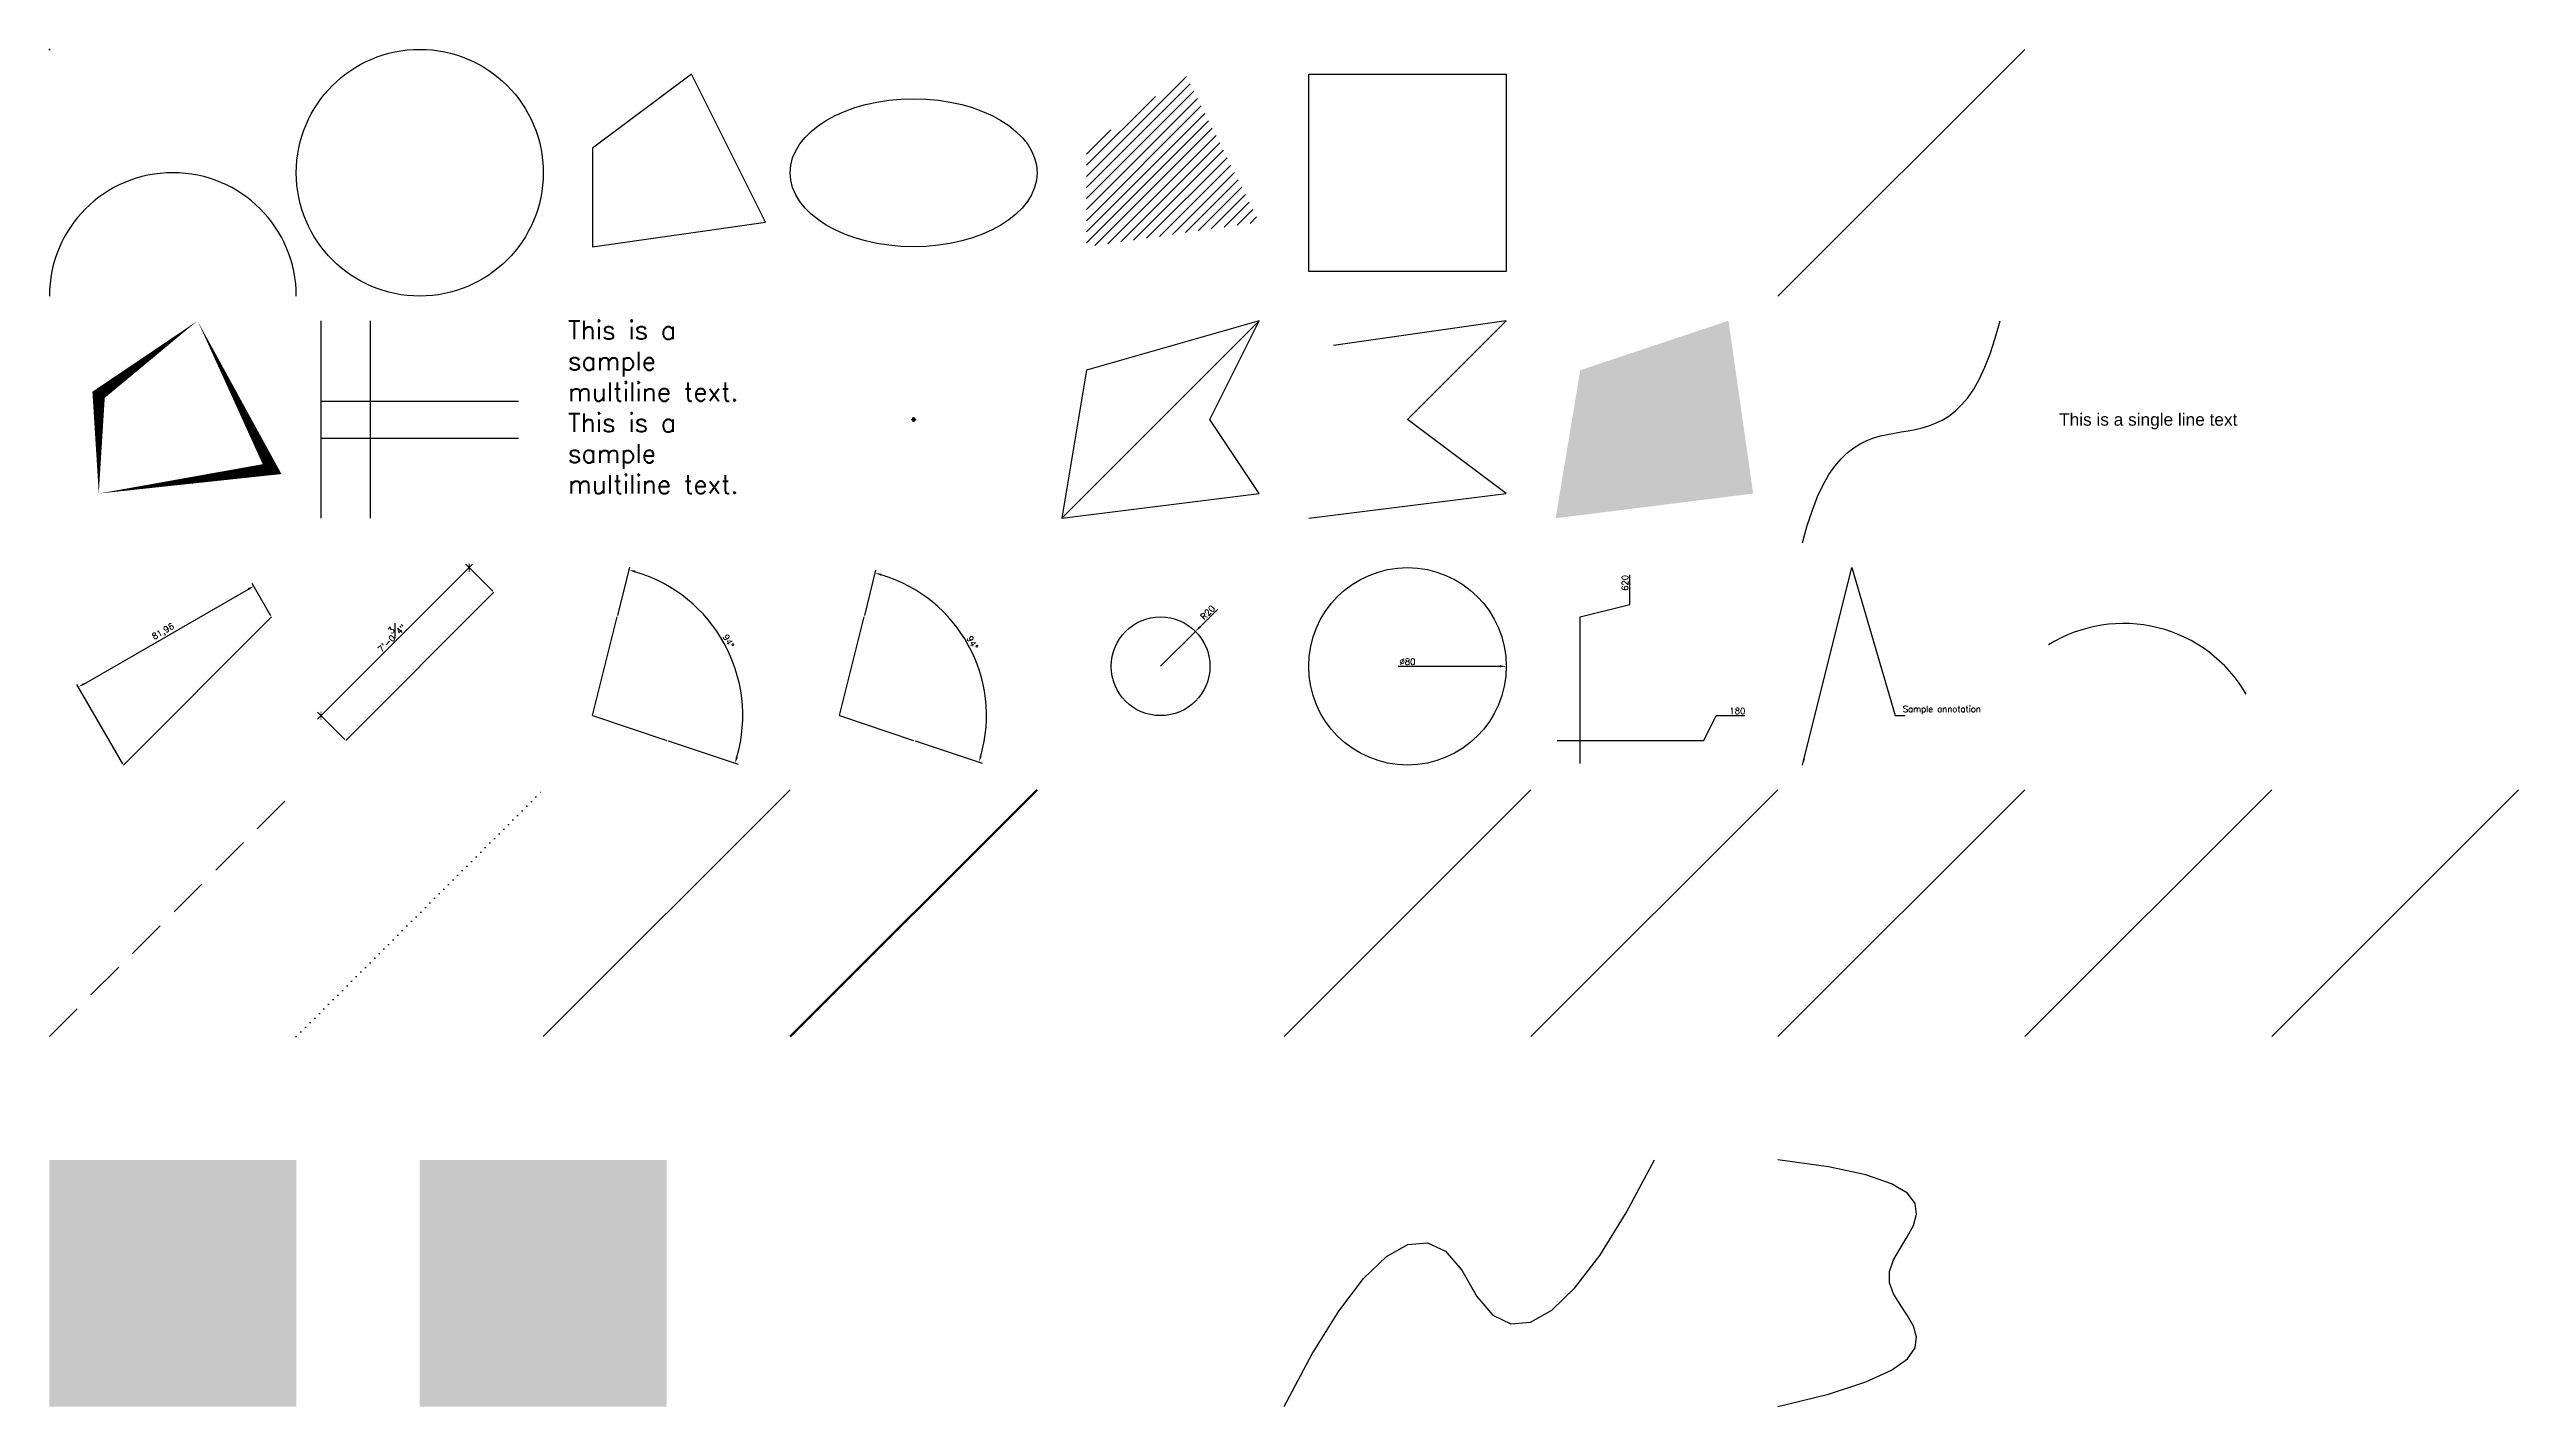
# Model space of a CAD drawing. Header units: millimetres. Extents: x 0 to 1000, y -450 to 100.
import ezdxf
from ezdxf.enums import TextEntityAlignment as Align

# ---------------------------------------------------------------- set-up
doc = ezdxf.new("R2010")
doc.units = ezdxf.units.MM
doc.header["$PDMODE"] = 66
for name, pattern in [('BATTING', [2.54254, 0.00254, -2.54]), ('DASHED', [19.05, 12.7, -6.35]), ('DOT', [6.35, 0, -6.35])]:
    doc.linetypes.add(name, pattern=pattern)
doc.layers.add('ConstructionLines', color=252, linetype='DOT', lineweight=35)
for name, color, linetype in [('EntityProperties', 161, 'Continuous'), ('Groups', 132, 'Continuous'), ('Layer1', 40, 'Continuous'), ('Layer2', 65, 'Continuous')]:
    doc.layers.add(name, color=color, linetype=linetype)
doc.styles.add('MyTextStyle', font='')
doc.styles.get("Standard").update_dxf_attribs({"font": 'simplex.shx'})
doc.styles.get('MyTextStyle').set_extended_font_data('Arial')
doc.linetypes.add('GAS_LINE', pattern='A,12.7,-5.08,["GAS",Standard,S=2.54,R=0,X=-2.54,Y=-1.27],-6.35', length=24.13)
doc.dimstyles.new('ISO-25', dxfattribs={"dimtxt": 2.5, "dimasz": 2.5, "dimexe": 1.25, "dimexo": 0.625, "dimtad": 1, "dimtxsty": 'Standard', "dimcen": 2.5, "dimadec": 0, "dimazin": 3, "dimtfac": 1, "dimtmove": 0, "dimatfit": 3, "dimfxl": 1, "dimarcsym": 0})
picture_1 = doc.add_image_def('image1.jpg', size_in_pixel=(260, 260))

# ---------------------------------------------------------------- blocks, each defined once
blk = doc.blocks.new('*D18')
at = {"layer": 'Defpoints', "color": 0, "transparency": 16777216}
for p in [(82.8, -117.5), (90, -130), (30, -190)]:
    blk.add_point(p, dxfattribs=at)
at = {"layer": 'Layer1', "color": 0, "lineweight": -2, "transparency": 16777216}
for p, q in [((13.9, -157.2), (80.6, -118.7)), ((89.7, -129.5), (82.1, -116.4)), ((29.7, -189.5), (11.1, -157.4))]:
    blk.add_line(p, q, dxfattribs=at)
at = {"layer": 'Layer1', "color": 0, "transparency": 16777216}
for points in [[(80.4, -118.3), (80.8, -119.1), (82.8, -117.5)], [(13.7, -156.8), (14.1, -157.5), (11.8, -158.4)]]:
    blk.add_solid(points, dxfattribs=at)
at = {"layer": 'Layer1', "color": 0, "transparency": 16777216, "insert": (46.2, -136.1), "char_height": 2.5, "attachment_point": 5, "rotation": 30}
blk.add_mtext('81,96', dxfattribs=at)
blk = doc.blocks.new('*D19')
at = {"layer": 'Defpoints', "color": 0, "transparency": 16777216}
for p in [(230, -130), (279.3, -156.3), (220, -170), (250, -180)]:
    blk.add_point(p, dxfattribs=at)
at = {"layer": 'Layer1', "color": 0, "lineweight": -2, "transparency": 16777216}
for p, q in [((230.2, -129.4), (235.1, -109.8)), ((250.6, -180.2), (278.9, -189.6))]:
    blk.add_line(p, q, dxfattribs=at)
blk.add_arc((220, -170), 60.8, 343.9201, 73.6087, dxfattribs=at)
at = {"layer": 'Layer1', "color": 0, "transparency": 16777216}
for points in [[(237.1, -112), (237.3, -111.2), (234.8, -111)], [(278.8, -187), (278, -186.7), (277.7, -189.2)]]:
    blk.add_solid(points, dxfattribs=at)
at = {"layer": 'Layer1', "color": 0, "transparency": 16777216, "insert": (275, -139.8), "char_height": 2.5, "attachment_point": 5, "rotation": 298.7644}
blk.add_mtext('94°', dxfattribs=at)
blk = doc.blocks.new('*D20')
at = {"layer": 'Defpoints', "color": 0, "transparency": 16777216}
for p in [(330, -130), (378, -156.6), (320, -170), (320, -170), (350, -180)]:
    blk.add_point(p, dxfattribs=at)
at = {"layer": 'Layer1', "color": 0, "lineweight": -2, "transparency": 16777216}
for p, q in [((330.2, -129.4), (334.7, -111)), ((350.6, -180.2), (377.7, -189.2))]:
    blk.add_line(p, q, dxfattribs=at)
blk.add_arc((320, -170), 59.5, 343.9706, 73.5582, dxfattribs=at)
at = {"layer": 'Layer1', "color": 0, "transparency": 16777216}
for points in [[(336.7, -113.3), (337, -112.5), (334.4, -112.2)], [(377.6, -186.6), (376.8, -186.3), (376.5, -188.8)]]:
    blk.add_solid(points, dxfattribs=at)
at = {"layer": 'Layer1', "color": 0, "transparency": 16777216, "insert": (373.8, -140.4), "char_height": 2.5, "attachment_point": 5, "rotation": 298.7644}
blk.add_mtext('94°', dxfattribs=at)
blk = doc.blocks.new('*D21')
at = {"layer": 'Defpoints', "color": 0, "transparency": 16777216}
for p in [(464.1, -135.9), (450, -150)]:
    blk.add_point(p, dxfattribs=at)
at = {"layer": 'Layer1', "color": 0, "lineweight": -2, "transparency": 16777216}
for p, q in [((473.2, -126.8), (465.9, -134.1)), ((450, -150), (464.1, -135.9))]:
    blk.add_line(p, q, dxfattribs=at)
at = {"layer": 'Layer1', "color": 0, "transparency": 16777216}
blk.add_solid([(465.6, -133.8), (466.2, -134.4), (464.1, -135.9)], dxfattribs=at)
at = {"layer": 'Layer1', "color": 0, "transparency": 16777216, "insert": (469.1, -128.2), "char_height": 2.5, "attachment_point": 5, "rotation": 45}
blk.add_mtext('R20', dxfattribs=at)
blk = doc.blocks.new('*D22')
at = {"layer": 'Defpoints', "color": 0, "transparency": 16777216}
for p in [(510, -150), (590, -150)]:
    blk.add_point(p, dxfattribs=at)
at = {"layer": 'Layer1', "color": 0, "lineweight": -2, "transparency": 16777216}
blk.add_line((546.2, -150), (587.5, -150), dxfattribs=at)
at = {"layer": 'Layer1', "color": 0, "transparency": 16777216}
blk.add_solid([(587.5, -149.6), (587.5, -150.4), (590, -150)], dxfattribs=at)
at = {"layer": 'Layer1', "color": 0, "transparency": 16777216, "insert": (550, -148.1), "char_height": 2.5, "attachment_point": 5}
blk.add_mtext('∅80', dxfattribs=at)
blk = doc.blocks.new('*D23')
at = {"layer": 'Defpoints', "color": 0, "transparency": 16777216}
for p in [(0, 0), (680, -170), (610, -180)]:
    blk.add_point(p, dxfattribs=at)
at = {"layer": 'Layer1', "color": 0, "lineweight": -2, "transparency": 16777216}
for p, q in [((670, -180), (675, -170)), ((675, -170), (686.6, -170)), ((610.6, -180), (670, -180))]:
    blk.add_line(p, q, dxfattribs=at)
at = {"layer": 'Layer1', "color": 0, "transparency": 16777216, "insert": (683.6, -168.1), "char_height": 2.5, "attachment_point": 5}
blk.add_mtext('180', dxfattribs=at)
blk = doc.blocks.new('*D24')
at = {"layer": 'Defpoints', "color": 0, "transparency": 16777216}
for p in [(0, 0), (640, -120), (620, -190)]:
    blk.add_point(p, dxfattribs=at)
at = {"layer": 'Layer1', "color": 0, "lineweight": -2, "transparency": 16777216}
for p, q in [((640, -125), (640, -112.9)), ((620, -130), (640, -125)), ((620, -189.4), (620, -130))]:
    blk.add_line(p, q, dxfattribs=at)
at = {"layer": 'Layer1', "color": 0, "transparency": 16777216, "insert": (638.1, -116.2), "char_height": 2.5, "attachment_point": 5, "rotation": 90}
blk.add_mtext('620', dxfattribs=at)
blk = doc.blocks.new('_ArchTick')
at = {"color": 0, "linetype": 'ByBlock'}
blk.add_lwpolyline([(-0.5, -0.5, 0.15, 0.15, 0), (0.5, 0.5, 0.15, 0.15, 0)], format="xyseb", dxfattribs=at)
blk = doc.blocks.new('*D25')
at = {"layer": 'Defpoints', "color": 0, "transparency": 16777216}
for p in [(170, -110), (180, -120), (120, -180)]:
    blk.add_point(p, dxfattribs=at)
at = {"layer": 'Layer1', "color": 1, "lineweight": -2, "transparency": 16777216}
blk.add_line((108.6, -171.4), (171.4, -108.6), dxfattribs=at)
at = {"layer": 'Layer1', "color": 0, "lineweight": -2, "transparency": 16777216}
for p, q in [((179.6, -119.6), (168.6, -108.6)), ((119.6, -179.6), (108.6, -168.6))]:
    blk.add_line(p, q, dxfattribs=at)
at = {"layer": 'Layer1', "color": 1, "lineweight": -2, "transparency": 16777216, "xscale": 2.5, "yscale": 2.5, "zscale": 2.5}
for p, rotation in [((170, -110), 45), ((110, -170), 225)]:
    blk.add_blockref('_ArchTick', p, dxfattribs=dict(at, rotation=rotation))
at = {"layer": 'Layer1', "color": 0, "transparency": 16777216, "insert": (137.8, -137.8), "char_height": 2.5, "attachment_point": 5, "rotation": 45}
blk.add_mtext('7\'-0{\\H1.000000x;\\S3#4;}"', dxfattribs=at)

msp = doc.modelspace()

# ---------------------------------------------------------------- hatches: boundary and pattern name
h = msp.add_hatch(color=256)
h.set_gradient(color1=(76, 95, 153), color2=(244, 209, 67), centered=1, tint=1, name='INVSPHERICAL')
h.paths.add_polyline_path([(0, -450), (100, -450), (100, -350), (0, -350)])
h = msp.add_hatch(color=256)
h.set_gradient(color1=(76, 95, 153), color2=(177, 186, 216), one_color=1, tint=0.77, name='HEMISPHERICAL')
h.paths.add_polyline_path([(150, -450), (250, -450), (250, -350), (150, -350)])
at = {"layer": 'Layer1'}
h = msp.add_hatch(dxfattribs=at)
h.set_pattern_fill('LINE', color=256, angle=45)
h.set_pattern_definition([(45, (-100, 0), (-2.245064, 2.245064), [])])
h.paths.add_polyline_path([(420, 20), (490, 30), (460, 90), (420, 60)])

# ---------------------------------------------------------------- linework, layer by layer
at = {"layer": 'ConstructionLines'}
msp.add_ray((0, 100), (0.70710678, 0.70710678), dxfattribs=at)
at = {"layer": 'EntityProperties', "linetype": 'DASHED', "ltscale": 1.25}
msp.add_line((0, -300), (100, -200), dxfattribs=at)
at = {"layer": 'EntityProperties', "color": 1, "linetype": 'BATTING'}
msp.add_line((100, -300), (200, -200), dxfattribs=at)
at = {"layer": 'EntityProperties', "color": 200, "linetype": 'GAS_LINE', "ltscale": 1.5}
msp.add_line((200, -300), (300, -200), dxfattribs=at)
at = {"layer": 'EntityProperties', "lineweight": 50}
msp.add_line((300, -300), (400, -200), dxfattribs=at)
at = {"layer": 'Groups'}
for p, q in [((500, -300), (600, -200)), ((600, -300), (700, -200)), ((700, -300), (800, -200))]:
    msp.add_line(p, q, dxfattribs=at)
at = {"layer": 'Groups', "color": 2}
for p, q in [((800, -300), (900, -200)), ((900, -300), (1000, -200))]:
    msp.add_line(p, q, dxfattribs=at)
at = {"layer": 'Layer1'}
msp.add_line((700, 0), (800, 100), dxfattribs=at)
msp.add_lwpolyline([(500, -450), (511.419, -428.547), (522.145, -411.246), (532.18, -398.097), (541.522, -389.1), (550.173, -384.256), (558.131, -383.564), (565.398, -387.024), (571.972, -394.637), (578.028, -405.363), (584.602, -412.976), (591.869, -416.436), (599.827, -415.744), (608.478, -410.9), (617.82, -401.903), (627.855, -388.754), (638.581, -371.453), (650, -350)], dxfattribs=at)
msp.add_circle((150, 50), 50, dxfattribs=at)
msp.add_arc((50, 0), 50, 0, 180, dxfattribs=at)
msp.add_ellipse((350, 50), major_axis=(-50, 0), ratio=0.6, dxfattribs=at)
msp.add_3dface([(220, 20), (290, 30), (260, 90), (220, 60)], dxfattribs=at)
at = {"layer": 'Layer2'}
for p, q in [((110, -90), (110, -10)), ((130, -90), (130, -10)), ((110, -42.5), (190, -42.5)), ((110, -57.5), (190, -57.5)), ((120, -180), (180, -120)), ((30, -190), (90, -130)), ((220, -170), (230, -130)), ((320, -170), (330, -130)), ((220, -170), (250, -180)), ((320, -170), (350, -180))]:
    msp.add_line(p, q, dxfattribs=at)
msp.add_lwpolyline([(20, -80, 0, 5, 0), (90, -70, 5, 0, 0), (60, -10, 0, 5, 0), (20, -40, 5, 0, 0)], format="xyseb", close=True, dxfattribs=at)
for points in [[(510, -90, 0), (590, -80, 50), (550, -50, 0), (590, -10, 50), (520, -20, 0)], [(700, -450, 0), (720.534, -444.891, 11.728), (735.654, -439.979, 21.011), (746.069, -435.235, 28.124), (752.49, -430.63, 33.343), (755.626, -426.132, 36.944), (756.188, -421.714, 39.204), (754.886, -417.344, 40.399), (752.43, -412.995, 40.805), (749.531, -408.636, 40.699), (746.897, -404.237, 40.355), (745.24, -399.769, 40.051), (745.24, -395.204, 40.051), (746.897, -390.552, 40.355), (749.531, -385.861, 40.699), (752.43, -381.179, 40.805), (754.886, -376.557, 40.399), (756.188, -372.043, 39.204), (755.626, -367.687, 36.944), (752.49, -363.538, 33.343), (746.069, -359.646, 28.124), (735.654, -356.059, 21.011), (720.534, -352.827, 11.728), (700, -350, 0)]]:
    msp.add_polyline3d(points, dxfattribs=at)
for centre, radius in [((550, -150), 40), ((450, -150), 20)]:
    msp.add_circle(centre, radius, dxfattribs=at)
msp.add_arc((840, -190), 57.36, 30.007109, 121.920404, dxfattribs=at)
msp.add_open_spline([(710, -100), (730, -20), (770, -90), (790, -10)], degree=3, dxfattribs=at)
msp.add_point((350, -50), dxfattribs=at)
at = {"layer": 'Layer2', "transparency": 33554534}
msp.add_solid([(610, -90), (690, -80), (620, -30), (680, -10)], dxfattribs=at)

# ---------------------------------------------------------------- texts
at = {"layer": 'Layer1', "insert": (750.625, -169.375), "char_height": 2.5, "attachment_point": 7}
msp.add_mtext('Sample annotation', dxfattribs=at)
at = {"layer": 'Layer2', "style": 'MyTextStyle'}
msp.add_text('This is a single line text', height=5, dxfattribs=at).set_placement((850, -50), align=Align.MIDDLE_CENTER)
at = {"layer": 'Layer2', "insert": (210, -10), "char_height": 7.5, "width": 80, "attachment_point": 1}
msp.add_mtext('This is a sample multiline text. This is a sample multiline text.', dxfattribs=at)

# ---------------------------------------------------------------- dimensions: what is measured, and where the dimension line sits
at = {"layer": 'Layer1'}
for feature_location, offset, dtype, picture, middle in [((610, -180), (70, 10), 0, '*D23', (683.601, -168.125)), ((620, -190), (20, 70), 1, '*D24', (638.125, -116.161))]:
    dim = msp.add_ordinate_dim(feature_location=feature_location, offset=offset, dtype=dtype, origin=(0, 0), dimstyle='ISO-25', override={"dimpost": '<>'}, dxfattribs=at)
    dim.commit()
    dim.dimension.update_dxf_attribs({"geometry": picture, "text_midpoint": middle})
dim = msp.add_aligned_dim(p1=(120, -180), p2=(180, -120), distance=14.142, dimstyle='ISO-25', override={"dimexe": 2, "dimzin": 8, "dimlunit": 4, "dimpost": '<>', "dimblk1": 'ArchTick', "dimblk2": 'ArchTick', "dimsah": 1, "dimdle": 2, "dimclrd": 1, "dimfrac": 1}, dxfattribs=at)
dim.commit()
dim.dimension.update_dxf_attribs({"geometry": '*D25', "text_midpoint": (137.79, -137.79)})
dim = msp.add_angular_dim_3p(base=(273.322, -140.729), center=(220, -170), p1=(250, -180), p2=(230, -130), dimstyle='ISO-25', override={"dimpost": '<>'}, dxfattribs=at)
dim.commit()
dim.dimension.update_dxf_attribs({"geometry": '*D19', "text_midpoint": (274.965, -139.827)})
dim = msp.add_linear_dim(base=(82.755, -117.452), p1=(30, -190), p2=(90, -130), angle=30, dimstyle='ISO-25', override={"dimpost": '<>'}, dxfattribs=at)
dim.commit()
dim.dimension.update_dxf_attribs({"geometry": '*D18', "text_midpoint": (46.209, -136.112)})
dim = msp.add_angular_dim_2l(base=(372.201, -141.344), line1=((320, -170), (350, -180)), line2=((320, -170), (330, -130)), dimstyle='ISO-25', override={"dimpost": '<>'}, dxfattribs=at)
dim.commit()
dim.dimension.update_dxf_attribs({"geometry": '*D20', "text_midpoint": (373.845, -140.442)})
dim = msp.add_radius_dim(center=(450, -150), mpoint=(464.142, -135.858), dimstyle='ISO-25', override={"dimpost": '<>'}, dxfattribs=at)
dim.commit()
dim.dimension.update_dxf_attribs({"geometry": '*D21', "text_midpoint": (469.109, -128.24)})
dim = msp.add_diameter_dim_2p(p1=(510, -150), p2=(590, -150), dimstyle='ISO-25', override={"dimpost": '<>'}, dxfattribs=at)
dim.commit()
dim.dimension.update_dxf_attribs({"geometry": '*D22', "text_midpoint": (550, -150), "dimtype": 163})

# ---------------------------------------------------------------- pictures from other files: only their frames are drawn
image = msp.add_image(picture_1, insert=(510, 10), size_in_units=(80, 80), dxfattribs=at)
image.dxf.flags = 7

# ---------------------------------------------------------------- meshes
at = {"layer": 'Layer2'}
mesh = msp.add_polyface(dxfattribs=at)
corners = [(410, -90), (490, -80), (470, -50), (490, -10), (420, -30)]
mesh.append_faces([[corners[k] for k in face] for face in [(0, 3, 4)]], dxfattribs={"vtx0": -1})
mesh.append_faces([[corners[k] for k in face] for face in [(0, 1, 2, 3)]], dxfattribs={"vtx3": -1})

# ---------------------------------------------------------------- leaders
at = {"layer": 'Layer1', "annotation_type": 0, "has_hookline": 1, "hookline_direction": 0}
msp.add_leader([(710, -190), (730, -110), (747.5, -170), (750, -170)], dimstyle='ISO-25', dxfattribs=at)

doc.saveas('drawing.dxf')
